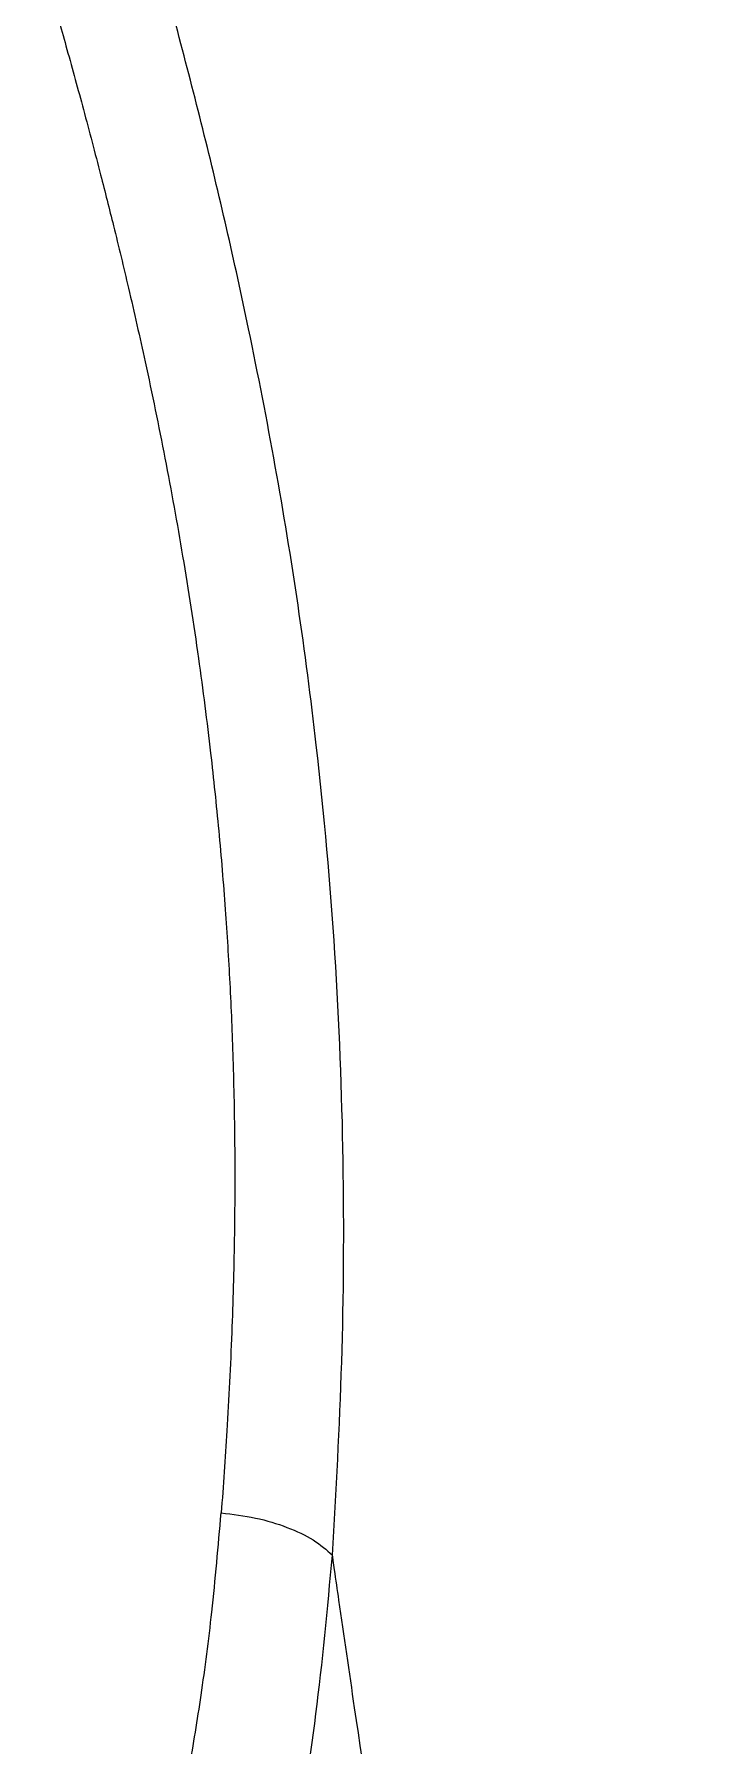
# Model space of a CAD drawing. Extents: x 943 to 1030, y 781 to 934.
# Drawn here: x 956.58 to 957.976, y 838.93 to 842.485 of the extents above; entities that cross this region are included whole.
import ezdxf

# ---------------------------------------------------------------- set-up
doc = ezdxf.new("R2010")
doc.units = 0
doc.header["$MEASUREMENT"] = 0
doc.layers.add('1', color=4, linetype='Continuous')

# ---------------------------------------------------------------- blocks, each defined once
blk = doc.blocks.new('AIRA')
at = {"layer": '1', "color": 3, "linetype": 'Continuous', "lineweight": 25}
for points, knots in [([(14.0225, 36.1607), (14.0299, 36.293), (14.0449, 36.5575), (14.0478, 36.9781), (14.0313, 37.408), (13.9967, 37.7955), (13.9524, 38.1337), (13.905, 38.4227), (13.8402, 38.7547), (13.7547, 39.127), (13.6832, 39.3916), (13.6474, 39.5243)], [0, 0, 0, 0, 0.125401, 0.250632, 0.375993, 0.500328, 0.583617, 0.667002, 0.750582, 0.874914, 1, 1, 1, 1]), ([(13.4384, 39.4019), (13.4492, 39.364), (13.4717, 39.2853), (13.5059, 39.1603), (13.5382, 39.038), (13.5695, 38.9143), (13.6007, 38.785), (13.6369, 38.6245), (13.6751, 38.4388), (13.7124, 38.2333), (13.7441, 38.0287), (13.7685, 37.8383), (13.7867, 37.6642), (13.8, 37.5048), (13.8097, 37.3467), (13.8164, 37.184), (13.82, 37.0061), (13.8192, 36.8159), (13.8136, 36.617), (13.8043, 36.4271), (13.7954, 36.3049), (13.7913, 36.2484)], [0, 0, 0, 0, 0.038765, 0.080465, 0.125106, 0.159385, 0.200814, 0.249399, 0.311813, 0.374618, 0.439582, 0.499606, 0.548695, 0.598609, 0.645583, 0.694062, 0.749285, 0.812008, 0.874552, 0.941972, 1, 1, 1, 1]), ([(11.3973, 37.568), (11.4165, 37.4397), (11.4549, 37.1831), (11.531, 36.8075), (11.619, 36.4449), (11.7194, 36.0992), (11.8306, 35.7733), (11.9515, 35.4714), (12.0805, 35.1967), (12.2163, 34.9525), (12.3573, 34.7414), (12.5021, 34.5661), (12.649, 34.4284), (12.7964, 34.3299), (12.9426, 34.2718), (13.0861, 34.2548), (13.2251, 34.2789), (13.3581, 34.3441), (13.4832, 34.4494), (13.5989, 34.5939), (13.7038, 34.7757), (13.7966, 34.9929), (13.876, 35.2428), (13.9408, 35.5222), (13.9915, 35.827), (14.0121, 36.0492), (14.0224, 36.1607)], [0, 0, 0, 0, 0.041924, 0.083805, 0.125504, 0.16705, 0.208727, 0.250492, 0.291996, 0.333652, 0.375469, 0.416952, 0.45859, 0.500437, 0.541925, 0.583546, 0.625402, 0.666909, 0.708584, 0.750369, 0.791885, 0.833547, 0.875323, 0.916841, 0.958244, 1, 1, 1, 1]), ([(12.7304, 34.5051), (12.7549, 34.4972), (12.8066, 34.4804), (12.8847, 34.4716), (12.9647, 34.4752), (13.043, 34.4933), (13.1187, 34.5252), (13.1934, 34.5717), (13.2663, 34.6332), (13.3335, 34.7067), (13.3911, 34.7844), (13.4403, 34.8625), (13.4841, 34.9429), (13.5244, 35.0275), (13.5612, 35.1155), (13.5947, 35.2062), (13.625, 35.2989), (13.6585, 35.4144), (13.6925, 35.5524), (13.7246, 35.7118), (13.7509, 35.8733), (13.7739, 36.0492), (13.7852, 36.1792), (13.7912, 36.2484)], [0, 0, 0, 0, 0.04751, 0.10032, 0.153704, 0.207662, 0.260341, 0.31303, 0.369855, 0.424877, 0.471989, 0.513344, 0.553502, 0.592462, 0.630224, 0.666785, 0.702146, 0.736306, 0.792724, 0.844124, 0.890733, 0.941748, 1, 1, 1, 1]), ([(13.7913, 36.2484), (13.8154, 36.2454), (13.8636, 36.2394), (13.9293, 36.2194), (13.9854, 36.1931), (14.0101, 36.1715), (14.0224, 36.1606)], [0, 0, 0, 0, 0.250001, 0.5, 0.75, 1, 1, 1, 1]), ([(14.7981, 31.5579), (14.7729, 31.6934), (14.7019, 32.0753), (14.587, 32.706), (14.4753, 33.336), (14.3432, 34.1026), (14.2116, 34.8999), (14.0983, 35.6386), (14.0436, 36.0138), (14.0289, 36.1158), (14.0244, 36.1469), (14.023, 36.157), (14.0225, 36.1607)], [0, 0, 0, 0, 0.088778, 0.250206, 0.412529, 0.500272, 0.750194, 0.931499, 0.97985, 0.99345, 0.997606, 1, 1, 1, 1])]:
    blk.add_open_spline(points, degree=3, knots=knots, dxfattribs=at)

msp = doc.modelspace()

# ---------------------------------------------------------------- block references
at = {"layer": '1'}
msp.add_blockref('AIRA', (943.1775, 803.1658), dxfattribs=at)

doc.saveas('drawing.dxf')
